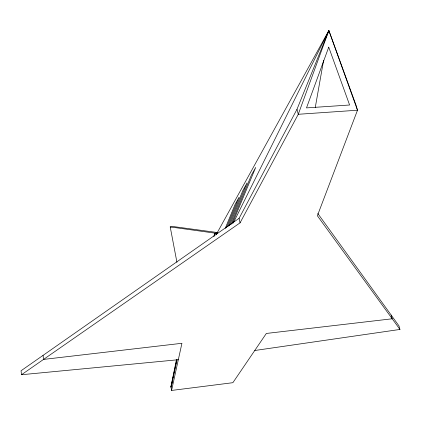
<?xml version="1.0" encoding="UTF-8"?>
<svg xmlns="http://www.w3.org/2000/svg" width="421" height="421" viewBox="0 0 421 421"><rect width="100%" height="100%" fill="white"/><g stroke="black" fill="none" stroke-linecap="round" stroke-linejoin="round"><path stroke-width="0.63" d="M315.271 107.471L323.607 60.287M328.522 32.491L328.864 30.554L356.087 105.339L357.492 110.223L317.376 215.762L399.95 329.448L254.742 350.509M176.388 359.929L170.942 386.841L171.584 390.446L232.871 382.694L266.335 333.453L392.204 318.786L391.188 315.113M176.809 359.713L170.942 386.841L172.389 381.8M171.063 387.499L177.073 359.766M171.584 390.446L181.925 343.289L43.552 359.413L43.042 355.382M214.357 235.671L215.078 233.15L217.099 232.96L328.864 30.554L357.492 110.223L298.268 114.286L240.065 222.841L21.513 374.727L21.05 370.754L239.07 218.346L296.979 109.328L328.864 30.554L233.271 223.025M214.015 236.26L215.078 233.15L170.216 226.919L176.941 262.32M216.426 234.802L217.099 232.96M328.864 30.554L298.268 114.286L296.979 109.328M213.947 236.223L215.078 233.15M225.193 228.44L235.144 204.301L239.033 197.302L226.514 227.64M228.135 226.214L242.828 190.618L247.074 182.898L229.398 225.714M231.061 224.34L251.326 175.278L255.694 167.442L232.445 223.288M21.513 374.727L178.32 359.718M170.216 226.919L173.673 226.609L217.82 232.597M317.787 213.489L398.95 325.854L399.95 329.448M239.07 218.346L240.065 222.841M328.733 47.163L306.499 107.902L349.609 105.003L328.733 47.163"/></g></svg>
